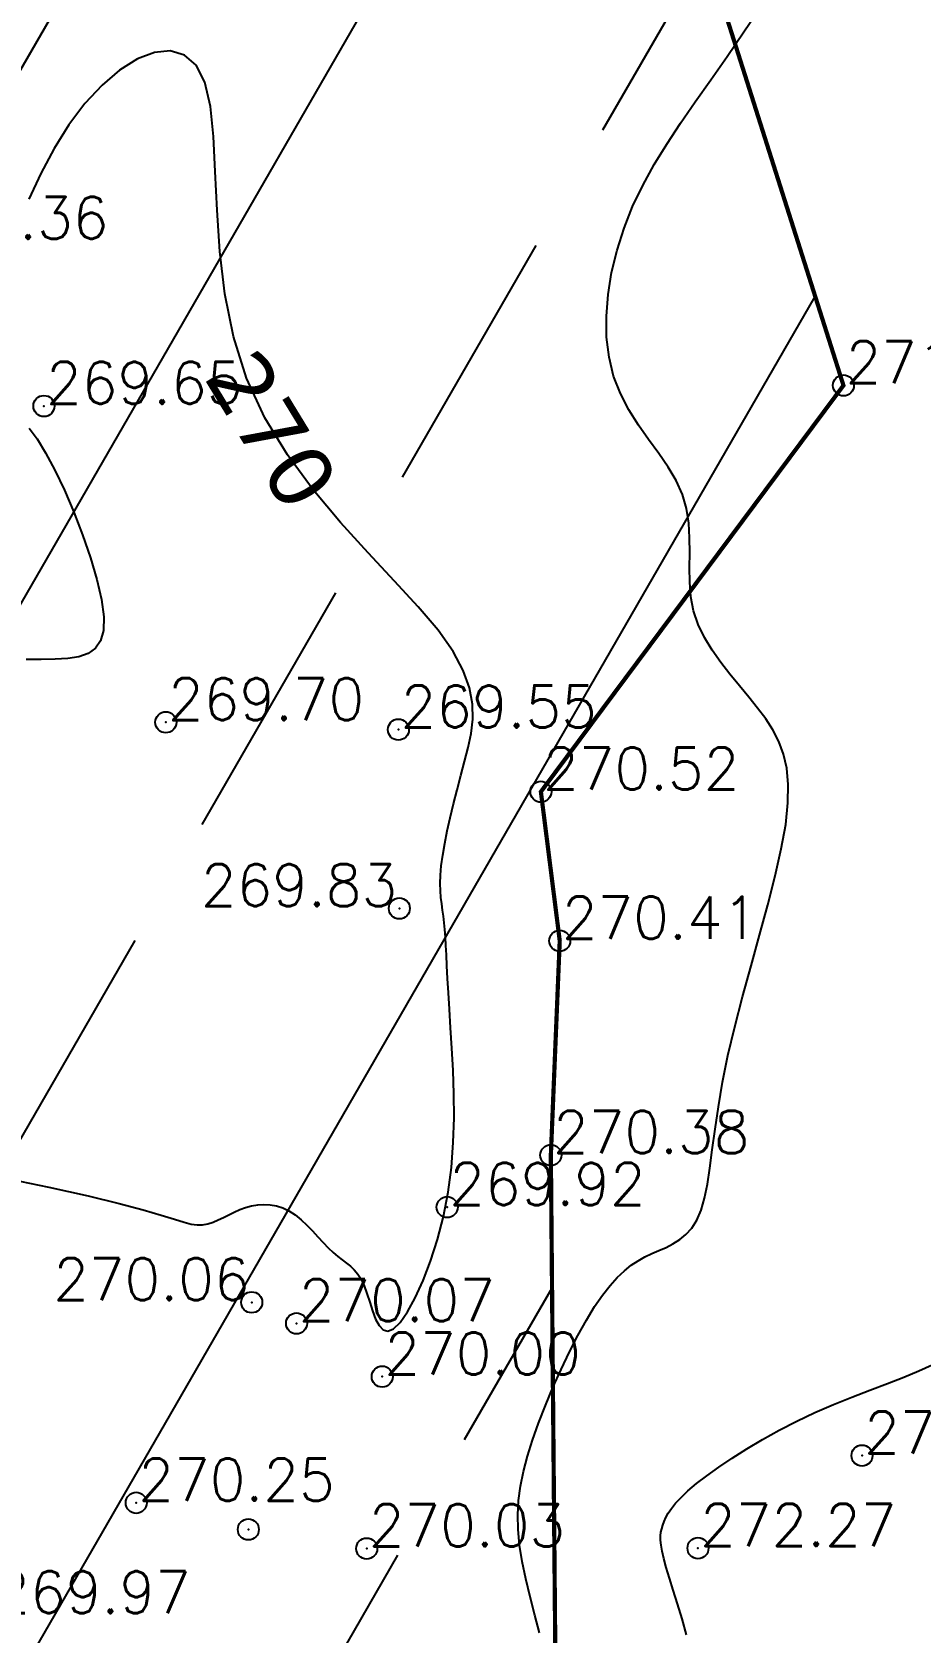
# Model space of a CAD drawing. Header units: millimetres. Extents: x 524954 to 526204, y 9523489 to 9524010.
# Drawn here: x 525413.06 to 525434.16, y 9523741.44 to 9523779.44 of the extents above; entities that cross this region are included whole.
import ezdxf
from ezdxf.enums import TextEntityAlignment as Align

# ---------------------------------------------------------------- set-up
doc = ezdxf.new("R2010")
doc.units = ezdxf.units.MM
doc.header["$PDMODE"] = 32
doc.header["$PDSIZE"] = 0.5
doc.linetypes.add('ACAD_ISO12W100', pattern=[21, 12, -3, 0, -3, 0, -3])
for name, color, linetype in [('Bord Fleuve', 4, 'ACAD_ISO12W100'), ('CN_01_00', 3, 'Continuous'), ('CN_02_00', 4, 'Continuous'), ('CN_10_00', 1, 'Continuous'), ('Cotation Courbes de niveau', 7, 'Continuous'), ('TopoAlt', 3, 'Continuous'), ('TOPOJIS', 7, 'Continuous')]:
    doc.layers.add(name, color=color, linetype=linetype)
doc.styles.add('Simplex 1.0', font='Simplex.shx', dxfattribs={"width": 0.99, "height": 1})
doc.styles.add('Verdana 1.0', font='verdana.ttf', dxfattribs={"width": 0.99, "height": 1})

# ---------------------------------------------------------------- blocks, each defined once
blk = doc.blocks.new('TCPOINT M')
at = {"color": 0}
blk.add_point((0, 0), dxfattribs=at)
at = {"layer": 'TopoAlt', "style": 'Simplex 1.0', "width": 0.99}
blk.add_attdef('ALT', (0.15, 0.15), '', height=1, dxfattribs=at)

msp = doc.modelspace()

# ---------------------------------------------------------------- hatches: boundary and pattern name
at = {"layer": 'Bord Fleuve', "ltscale": 0.5}
h = msp.add_hatch(dxfattribs=at)
h.set_pattern_fill('ANSI33', color=135, scale=2, angle=15, style=0)
edge = h.paths.add_edge_path()
edge.add_line((525439.351, 9523820.38), (525429.428, 9523796.02))
edge.add_line((525429.428, 9523796.02), (525428.884, 9523788.101))
edge.add_line((525428.884, 9523788.101), (525428.353, 9523783.613))
edge.add_line((525428.353, 9523783.613), (525432.345, 9523771.044))
edge.add_line((525432.345, 9523771.044), (525425.155, 9523761.396))
edge.add_line((525425.155, 9523761.396), (525425.603, 9523757.857))
edge.add_line((525425.603, 9523757.857), (525425.392, 9523752.767))
edge.add_line((525425.392, 9523752.767), (525425.531, 9523737.269))
edge.add_line((525425.531, 9523737.269), (525420.173, 9523734.242))
edge.add_line((525420.173, 9523734.242), (525409.231, 9523730.837))
edge.add_line((525409.231, 9523730.837), (525403.15, 9523725.262))
edge.add_line((525403.15, 9523725.262), (525399.312, 9523719.279))
edge.add_line((525399.312, 9523719.279), (525398.471, 9523717.204))
edge.add_line((525398.471, 9523717.204), (525387.323, 9523716.767))
edge.add_line((525387.323, 9523716.767), (525379.743, 9523715.417))
edge.add_line((525439.351, 9523820.38), (525412.029, 9523831.392))
edge.add_line((525412.029, 9523831.392), (525397.674, 9523844.829))
edge.add_line((525397.674, 9523844.829), (525370.042, 9523852.892))
edge.add_line((525370.042, 9523852.892), (525354.138, 9523871.224))
edge.add_line((525335.046, 9523740.934), (525335.464, 9523745.788))
edge.add_line((525335.464, 9523745.788), (525334.824, 9523749.483))
edge.add_line((525334.824, 9523749.483), (525332.978, 9523755.879))
edge.add_line((525332.978, 9523755.879), (525332.09, 9523761.937))
edge.add_line((525332.09, 9523761.937), (525333.482, 9523768.659))
edge.add_line((525333.482, 9523768.659), (525335.755, 9523783.426))
edge.add_line((525335.755, 9523783.426), (525345.567, 9523814.167))
edge.add_line((525345.567, 9523814.167), (525355.202, 9523841.723))
edge.add_line((525355.202, 9523841.723), (525358.159, 9523858.254))
edge.add_line((525358.159, 9523858.254), (525357.891, 9523860.435))
edge.add_line((525357.891, 9523860.435), (525354.138, 9523871.224))
edge.add_line((525335.072, 9523740.932), (525368.644, 9523722.072))
edge.add_line((525368.644, 9523722.072), (525369.749, 9523720.981))
edge.add_line((525369.749, 9523720.981), (525379.743, 9523715.417))

# ---------------------------------------------------------------- linework, layer by layer
at = {"layer": 'Bord Fleuve', "ltscale": 0.35, "flags": 128}
msp.add_lwpolyline([(525439.351, 9523820.38, 0.1, 0.1, 0), (525429.428, 9523796.02, 0.1, 0.1, 0), (525428.884, 9523788.101, 0.1, 0.1, 0), (525428.353, 9523783.613, 0.1, 0.1, 0), (525432.345, 9523771.044, 0.1, 0.1, 0), (525425.155, 9523761.396, 0.1, 0.1, 0), (525425.603, 9523757.857, 0.1, 0.1, 0), (525425.392, 9523752.767, 0.1, 0.1, 0), (525425.531, 9523737.269, 0.1, 0.1, 0), (525420.173, 9523734.242, 0.1, 0.1, 0), (525409.231, 9523730.837, 0.1, 0.1, 0), (525403.15, 9523725.262, 0.1, 0.1, 0), (525399.312, 9523719.279, 0.1, 0.1, 0), (525398.471, 9523717.204, 0.1, 0.1, 0), (525387.323, 9523716.767, 0.1, 0.1, 0), (525379.743, 9523715.417, 0.1, 0.1, 0)], format="xyseb", dxfattribs=at)
at = {"layer": 'CN_01_00', "elevation": 271, "flags": 128}
msp.add_lwpolyline([(525425.122, 9523741.427), (525425.011, 9523741.848), (525424.899, 9523742.279), (525424.796, 9523742.708), (525424.71, 9523743.122), (525424.65, 9523743.509), (525424.616, 9523743.875), (525424.608, 9523744.226), (525424.626, 9523744.569), (525424.67, 9523744.911), (525424.74, 9523745.258), (525424.834, 9523745.618), (525424.954, 9523745.999), (525425.098, 9523746.403), (525425.262, 9523746.824), (525425.442, 9523747.252), (525425.634, 9523747.679), (525425.834, 9523748.093), (525426.036, 9523748.487), (525426.238, 9523748.849), (525426.433, 9523749.171), (525426.62, 9523749.445), (525426.799, 9523749.675), (525426.971, 9523749.865), (525427.139, 9523750.023), (525427.303, 9523750.152), (525427.466, 9523750.259), (525427.629, 9523750.349), (525427.793, 9523750.428), (525427.961, 9523750.502), (525428.129, 9523750.577), (525428.294, 9523750.661), (525428.453, 9523750.761), (525428.603, 9523750.883), (525428.74, 9523751.035), (525428.861, 9523751.225), (525428.964, 9523751.458), (525429.045, 9523751.742), (525429.112, 9523752.076), (525429.171, 9523752.461), (525429.229, 9523752.897), (525429.294, 9523753.382), (525429.373, 9523753.918), (525429.473, 9523754.502), (525429.601, 9523755.136), (525429.762, 9523755.817), (525429.948, 9523756.53), (525430.148, 9523757.261), (525430.351, 9523757.994), (525430.545, 9523758.712), (525430.721, 9523759.4), (525430.867, 9523760.042), (525430.972, 9523760.622), (525431.027, 9523761.129), (525431.035, 9523761.569), (525430.999, 9523761.952), (525430.923, 9523762.289), (525430.812, 9523762.59), (525430.67, 9523762.866), (525430.5, 9523763.127), (525430.306, 9523763.383), (525430.094, 9523763.643), (525429.871, 9523763.911), (525429.646, 9523764.185), (525429.428, 9523764.468), (525429.224, 9523764.759), (525429.043, 9523765.06), (525428.894, 9523765.371), (525428.785, 9523765.693), (525428.722, 9523766.027), (525428.694, 9523766.369), (525428.688, 9523766.718), (525428.691, 9523767.07), (525428.689, 9523767.422), (525428.669, 9523767.773), (525428.618, 9523768.118), (525428.522, 9523768.455), (525428.372, 9523768.783), (525428.179, 9523769.107), (525427.955, 9523769.431), (525427.716, 9523769.761), (525427.475, 9523770.104), (525427.247, 9523770.466), (525427.045, 9523770.85), (525426.884, 9523771.265), (525426.775, 9523771.712), (525426.718, 9523772.189), (525426.711, 9523772.688), (525426.751, 9523773.203), (525426.836, 9523773.727), (525426.964, 9523774.255), (525427.131, 9523774.779), (525427.336, 9523775.294), (525427.575, 9523775.794), (525427.846, 9523776.286), (525428.146, 9523776.775), (525428.473, 9523777.27), (525428.822, 9523777.776), (525429.192, 9523778.301), (525429.58, 9523778.852), (525429.981, 9523779.436), (525430.394, 9523780.056)], dxfattribs=at)
at = {"layer": 'CN_02_00', "elevation": 272, "flags": 128}
msp.add_lwpolyline([(525428.618, 9523741.375), (525428.509, 9523741.756), (525428.402, 9523742.111), (525428.302, 9523742.436), (525428.212, 9523742.726), (525428.136, 9523742.978), (525428.078, 9523743.189), (525428.037, 9523743.364), (525428.011, 9523743.508), (525427.999, 9523743.627), (525427.998, 9523743.728), (525428.008, 9523743.816), (525428.026, 9523743.898), (525428.052, 9523743.98), (525428.083, 9523744.066), (525428.125, 9523744.16), (525428.181, 9523744.263), (525428.257, 9523744.376), (525428.357, 9523744.501), (525428.487, 9523744.641), (525428.65, 9523744.795), (525428.853, 9523744.967), (525429.097, 9523745.156), (525429.38, 9523745.36), (525429.699, 9523745.574), (525430.048, 9523745.795), (525430.424, 9523746.017), (525430.821, 9523746.238), (525431.237, 9523746.451), (525431.667, 9523746.655), (525432.105, 9523746.845), (525432.544, 9523747.022), (525432.975, 9523747.189), (525433.39, 9523747.347), (525433.78, 9523747.499), (525434.137, 9523747.646), (525434.452, 9523747.79)], dxfattribs=at)
at = {"layer": 'CN_10_00', "elevation": 270, "flags": 128}
for points in [[(525412.317, 9523752.247), (525413.46, 9523752.008), (525414.395, 9523751.799), (525415.133, 9523751.619), (525415.703, 9523751.467), (525416.132, 9523751.343), (525416.448, 9523751.246), (525416.676, 9523751.176), (525416.846, 9523751.131), (525416.984, 9523751.112), (525417.114, 9523751.115), (525417.24, 9523751.139), (525417.365, 9523751.179), (525417.489, 9523751.231), (525417.613, 9523751.29), (525417.739, 9523751.353), (525417.868, 9523751.415), (525418.001, 9523751.473), (525418.139, 9523751.522), (525418.281, 9523751.56), (525418.427, 9523751.585), (525418.575, 9523751.595), (525418.724, 9523751.587), (525418.874, 9523751.561), (525419.022, 9523751.514), (525419.169, 9523751.443), (525419.314, 9523751.349), (525419.455, 9523751.234), (525419.592, 9523751.106), (525419.726, 9523750.97), (525419.856, 9523750.831), (525419.982, 9523750.696), (525420.103, 9523750.569), (525420.219, 9523750.456), (525420.33, 9523750.362), (525420.436, 9523750.281), (525420.537, 9523750.205), (525420.632, 9523750.128), (525420.721, 9523750.043), (525420.805, 9523749.942), (525420.884, 9523749.819), (525420.956, 9523749.665), (525421.023, 9523749.479), (525421.088, 9523749.273), (525421.155, 9523749.067), (525421.228, 9523748.876), (525421.31, 9523748.721), (525421.405, 9523748.618), (525421.518, 9523748.585), (525421.653, 9523748.64), (525421.81, 9523748.797), (525421.985, 9523749.048), (525422.168, 9523749.382), (525422.354, 9523749.787), (525422.533, 9523750.251), (525422.697, 9523750.764), (525422.84, 9523751.312), (525422.953, 9523751.886), (525423.03, 9523752.472), (525423.074, 9523753.064), (525423.092, 9523753.651), (525423.09, 9523754.226), (525423.071, 9523754.78), (525423.043, 9523755.306), (525423.011, 9523755.793), (525422.981, 9523756.235), (525422.956, 9523756.624), (525422.937, 9523756.965), (525422.922, 9523757.262), (525422.91, 9523757.521), (525422.899, 9523757.748), (525422.888, 9523757.947), (525422.876, 9523758.125), (525422.86, 9523758.287), (525422.84, 9523758.439), (525422.819, 9523758.585), (525422.798, 9523758.731), (525422.78, 9523758.881), (525422.767, 9523759.042), (525422.763, 9523759.218), (525422.769, 9523759.415), (525422.789, 9523759.637), (525422.823, 9523759.888), (525422.871, 9523760.165), (525422.931, 9523760.464), (525423.001, 9523760.78), (525423.079, 9523761.107), (525423.163, 9523761.442), (525423.25, 9523761.78), (525423.34, 9523762.116), (525423.427, 9523762.447), (525423.499, 9523762.779), (525423.538, 9523763.12), (525423.531, 9523763.478), (525423.46, 9523763.86), (525423.311, 9523764.275), (525423.067, 9523764.729), (525422.713, 9523765.231), (525422.24, 9523765.787), (525421.675, 9523766.398), (525421.049, 9523767.065), (525420.395, 9523767.786), (525419.746, 9523768.562), (525419.135, 9523769.392), (525418.595, 9523770.277), (525418.158, 9523771.215), (525417.848, 9523772.203), (525417.646, 9523773.216), (525417.526, 9523774.226), (525417.459, 9523775.205), (525417.417, 9523776.124), (525417.374, 9523776.955), (525417.301, 9523777.67), (525417.171, 9523778.241), (525416.963, 9523778.645), (525416.684, 9523778.889), (525416.349, 9523778.987), (525415.972, 9523778.951), (525415.566, 9523778.795), (525415.146, 9523778.532), (525414.727, 9523778.174), (525414.321, 9523777.735), (525413.942, 9523777.229), (525413.592, 9523776.671), (525413.274, 9523776.078), (525412.988, 9523775.466)], [(525412.997, 9523770.028), (525413.184, 9523769.774), (525413.387, 9523769.445), (525413.606, 9523769.035), (525413.832, 9523768.558), (525414.056, 9523768.037), (525414.266, 9523767.495), (525414.452, 9523766.953), (525414.605, 9523766.434), (525414.713, 9523765.959), (525414.767, 9523765.552), (525414.759, 9523765.227), (525414.692, 9523764.981), (525414.569, 9523764.803), (525414.394, 9523764.68), (525414.174, 9523764.603), (525413.912, 9523764.561), (525413.613, 9523764.542), (525413.281, 9523764.536), (525412.922, 9523764.533)]]:
    msp.add_lwpolyline(points, dxfattribs=at)

# ---------------------------------------------------------------- block references
at = {"layer": 'TOPOJIS'}
ref = msp.add_blockref('TCPOINT M', (525410.162, 9523774.471, 270.36), dxfattribs=at)
ref.add_attrib('ALT', '270.36', (525410.212, 9523774.521, 270.36), dxfattribs={"layer": 'TopoAlt', "height": 1, "style": 'Simplex 1.0', "width": 0.99})
ref = msp.add_blockref('TCPOINT M', (525432.345, 9523771.044, 271.63), dxfattribs=at)
ref.add_attrib('ALT', '271.63', (525432.395, 9523771.094, 271.63), dxfattribs={"layer": 'TopoAlt', "height": 1, "style": 'Simplex 1.0', "width": 0.99})
ref = msp.add_blockref('TCPOINT M', (525413.346, 9523770.555, 269.65), dxfattribs=at)
ref.add_attrib('ALT', '269.65', (525413.396, 9523770.605, 269.65), dxfattribs={"layer": 'TopoAlt', "height": 1, "style": 'Simplex 1.0', "width": 0.99})
ref = msp.add_blockref('TCPOINT M', (525416.243, 9523763.045, 269.7), dxfattribs=at)
ref.add_attrib('ALT', '269.70', (525416.293, 9523763.095, 269.7), dxfattribs={"layer": 'TopoAlt', "height": 1, "style": 'Simplex 1.0', "width": 0.99})
ref = msp.add_blockref('TCPOINT M', (525421.77, 9523762.871, 269.55), dxfattribs=at)
ref.add_attrib('ALT', '269.55', (525421.82, 9523762.921, 269.55), dxfattribs={"layer": 'TopoAlt', "height": 1, "style": 'Simplex 1.0', "width": 0.99})
ref = msp.add_blockref('TCPOINT M', (525425.155, 9523761.396, 270.52), dxfattribs=at)
ref.add_attrib('ALT', '270.52', (525425.205, 9523761.446, 270.52), dxfattribs={"layer": 'TopoAlt', "height": 1, "style": 'Simplex 1.0', "width": 0.99})
ref = msp.add_blockref('TCPOINT M', (525421.792, 9523758.626, 269.83), dxfattribs=at)
ref.add_attrib('ALT', '269.83', dxfattribs={"layer": 'TopoAlt', "height": 1, "style": 'Simplex 1.0', "width": 0.99}).set_placement((525421.742, 9523758.676, 269.83), align=Align.RIGHT)
ref = msp.add_blockref('TCPOINT M', (525425.603, 9523757.857, 270.41), dxfattribs=at)
ref.add_attrib('ALT', '270.41', (525425.653, 9523757.907, 270.41), dxfattribs={"layer": 'TopoAlt', "height": 1, "style": 'Simplex 1.0', "width": 0.99})
ref = msp.add_blockref('TCPOINT M', (525425.392, 9523752.767, 270.38), dxfattribs=at)
ref.add_attrib('ALT', '270.38', (525425.442, 9523752.817, 270.38), dxfattribs={"layer": 'TopoAlt', "height": 1, "style": 'Simplex 1.0', "width": 0.99})
ref = msp.add_blockref('TCPOINT M', (525422.928, 9523751.533, 269.92), dxfattribs=at)
ref.add_attrib('ALT', '269.92', (525422.978, 9523751.583, 269.92), dxfattribs={"layer": 'TopoAlt', "height": 1, "style": 'Simplex 1.0', "width": 0.99})
ref = msp.add_blockref('TCPOINT M', (525418.284, 9523749.272, 270.06), dxfattribs=at)
ref.add_attrib('ALT', '270.06', dxfattribs={"layer": 'TopoAlt', "height": 1, "style": 'Simplex 1.0', "width": 0.99}).set_placement((525418.234, 9523749.322, 270.06), align=Align.RIGHT)
ref = msp.add_blockref('TCPOINT M', (525419.349, 9523748.772, 270.07), dxfattribs=at)
ref.add_attrib('ALT', '270.07', (525419.399, 9523748.822, 270.07), dxfattribs={"layer": 'TopoAlt', "height": 1, "style": 'Simplex 1.0', "width": 0.99})
ref = msp.add_blockref('TCPOINT M', (525421.385, 9523747.508, 270), dxfattribs=at)
ref.add_attrib('ALT', '270.00', (525421.435, 9523747.558, 270), dxfattribs={"layer": 'TopoAlt', "height": 1, "style": 'Simplex 1.0', "width": 0.99})
ref = msp.add_blockref('TCPOINT M', (525432.786, 9523745.634, 272.32), dxfattribs=at)
ref.add_attrib('ALT', '272.32', (525432.836, 9523745.684, 272.32), dxfattribs={"layer": 'TopoAlt', "height": 1, "style": 'Simplex 1.0', "width": 0.99})
ref = msp.add_blockref('TCPOINT M', (525415.539, 9523744.512, 270.25), dxfattribs=at)
ref.add_attrib('ALT', '270.25', (525415.589, 9523744.562, 270.25), dxfattribs={"layer": 'TopoAlt', "height": 1, "style": 'Simplex 1.0', "width": 0.99})
ref = msp.add_blockref('TCPOINT M', (525421.016, 9523743.426, 270.03), dxfattribs=at)
ref.add_attrib('ALT', '270.03', (525421.066, 9523743.476, 270.03), dxfattribs={"layer": 'TopoAlt', "height": 1, "style": 'Simplex 1.0', "width": 0.99})
ref = msp.add_blockref('TCPOINT M', (525428.888, 9523743.435, 272.27), dxfattribs=at)
ref.add_attrib('ALT', '272.27', (525428.938, 9523743.485, 272.27), dxfattribs={"layer": 'TopoAlt', "height": 1, "style": 'Simplex 1.0', "width": 0.99})
msp.add_blockref('TCPOINT M', (525418.204, 9523743.879, 270.07), dxfattribs=at)
ref = msp.add_blockref('TCPOINT M', (525412.119, 9523741.839, 269.97), dxfattribs=at)
ref.add_attrib('ALT', '269.97', (525412.169, 9523741.889, 269.97), dxfattribs={"layer": 'TopoAlt', "height": 1, "style": 'Simplex 1.0', "width": 0.99})

# ---------------------------------------------------------------- texts
at = {"layer": 'Cotation Courbes de niveau', "style": 'Verdana 1.0', "width": 0.99}
msp.add_text('270', height=1.5, rotation=301.4101, dxfattribs=at).set_placement((525418.77, 9523769.989, 270), align=Align.MIDDLE_CENTER)

doc.saveas('drawing.dxf')
